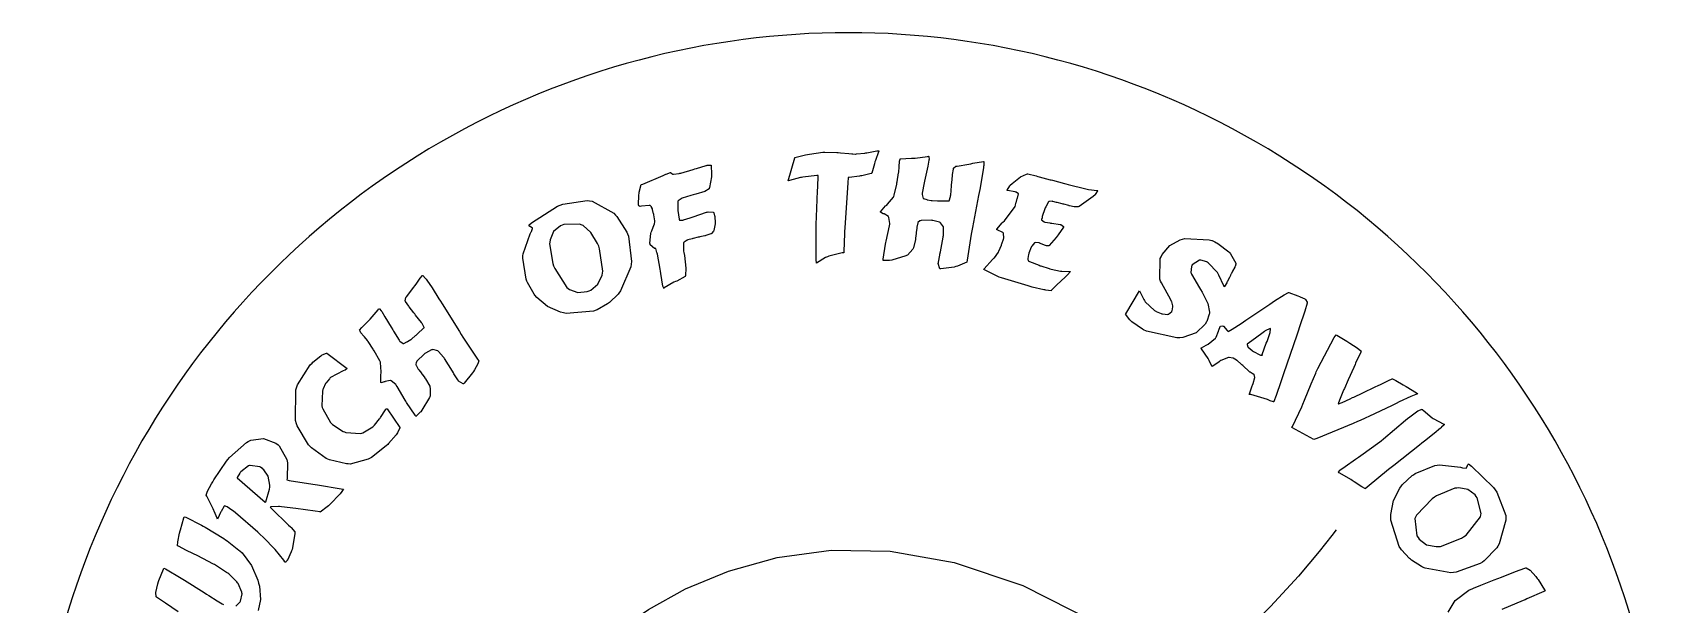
# Model space of a CAD drawing. Header units: millimetres. Extents: x 0.07 to 2.62, y 0.07 to 2.62.
# Drawn here: x 0.075 to 2.625, y 1.724 to 2.617 of the extents above; entities that cross this region are included whole.
import ezdxf

# ---------------------------------------------------------------- set-up
doc = ezdxf.new("R2010")
doc.units = ezdxf.units.MM

msp = doc.modelspace()

# ---------------------------------------------------------------- linework, layer by layer
msp.add_lwpolyline([(2.6249, 1.3417, 0.57735), (0.7122, 2.446, 0.57735), (0.7122, 0.2374, 0.57735)], format="xyb", close=True)
for points in [[(1.3971, 2.4313), (1.3967, 2.4307), (1.3917, 2.417), (1.3911, 2.4149), (1.3903, 2.4122), (1.386, 2.3974), (1.3859, 2.397), (1.3849, 2.3968), (1.3706, 2.3934), (1.3687, 2.393), (1.3667, 2.3927), (1.3506, 2.3906), (1.3493, 2.3905), (1.3487, 2.3821), (1.3439, 2.312), (1.3436, 2.3063), (1.3434, 2.3032), (1.3423, 2.2752), (1.3423, 2.2729), (1.34, 2.2728), (1.3188, 2.268), (1.3167, 2.267), (1.3138, 2.2658), (1.2995, 2.2571), (1.2995, 2.2566), (1.2994, 2.2627), (1.2993, 2.3208), (1.2995, 2.3262), (1.2996, 2.329), (1.3013, 2.3699), (1.3016, 2.3753), (1.3017, 2.3769), (1.3023, 2.3922), (1.3024, 2.3937), (1.3003, 2.3936), (1.2786, 2.3912), (1.2763, 2.3907), (1.2749, 2.3905), (1.2574, 2.3861), (1.2552, 2.3855), (1.2659, 2.4215), (1.2659, 2.4218), (1.2824, 2.426), (1.2856, 2.4266), (1.2887, 2.4273), (1.3098, 2.4304), (1.3109, 2.4304), (1.3126, 2.4304), (1.3314, 2.4298), (1.3335, 2.4295), (1.3372, 2.4292), (1.3502, 2.4281), (1.3548, 2.4275), (1.3564, 2.4275), (1.3566, 2.4275), (1.3605, 2.4273), (1.3611, 2.4273), (1.3623, 2.4274), (1.3755, 2.4289), (1.377, 2.4291), (1.3784, 2.4294), (1.3939, 2.4322), (1.3956, 2.4324), (1.396, 2.4324), (1.397, 2.4323), (1.3971, 2.4323), (1.3971, 2.4322), (1.3971, 2.4314)], [(1.5608, 2.4155), (1.561, 2.4155), (1.561, 2.4092), (1.5609, 2.4079), (1.5606, 2.4059), (1.5549, 2.3718), (1.5539, 2.3671), (1.553, 2.3624), (1.5435, 2.3125), (1.5425, 2.3072), (1.5415, 2.3019), (1.535, 2.2614), (1.5347, 2.2586), (1.5347, 2.2582), (1.5203, 2.2524), (1.5175, 2.2516), (1.5147, 2.2508), (1.4942, 2.2478), (1.4929, 2.248), (1.4923, 2.2481), (1.49, 2.2563), (1.4903, 2.2578), (1.4903, 2.2585), (1.4924, 2.2695), (1.4927, 2.2711), (1.4934, 2.2745), (1.4978, 2.2973), (1.4979, 2.2985), (1.4981, 2.2999), (1.4984, 2.3116), (1.4983, 2.3125), (1.4981, 2.3134), (1.4937, 2.32), (1.4929, 2.3203), (1.4921, 2.3208), (1.4817, 2.3236), (1.4805, 2.3237), (1.4788, 2.3239), (1.4632, 2.3233), (1.4617, 2.323), (1.4613, 2.3229), (1.4583, 2.3204), (1.4581, 2.32), (1.4579, 2.3196), (1.4565, 2.313), (1.4564, 2.312), (1.4563, 2.3116), (1.4556, 2.305), (1.4555, 2.3041), (1.4554, 2.3032), (1.4545, 2.2959), (1.4545, 2.2954), (1.4543, 2.2938), (1.4512, 2.2809), (1.4508, 2.2799), (1.4503, 2.2786), (1.4417, 2.2692), (1.4405, 2.2687), (1.4394, 2.2681), (1.4173, 2.2618), (1.414, 2.2611), (1.4131, 2.2611), (1.4045, 2.261), (1.4037, 2.2609), (1.404, 2.2633), (1.4077, 2.2866), (1.4082, 2.289), (1.4086, 2.2913), (1.4136, 2.3151), (1.4141, 2.3176), (1.4142, 2.3189), (1.4129, 2.3284), (1.4125, 2.329), (1.412, 2.3296), (1.4055, 2.3337), (1.4047, 2.3339), (1.4038, 2.3341), (1.3995, 2.3365), (1.3996, 2.3368), (1.3996, 2.3371), (1.4077, 2.3462), (1.4094, 2.3476), (1.4109, 2.3491), (1.4201, 2.3601), (1.4204, 2.3609), (1.4209, 2.3629), (1.4252, 2.3805), (1.4255, 2.3821), (1.4258, 2.3837), (1.4281, 2.3977), (1.4283, 2.3988), (1.4283, 2.3996), (1.4289, 2.4069), (1.4289, 2.4076), (1.4289, 2.4082), (1.4293, 2.4153), (1.4293, 2.4161), (1.4293, 2.4163), (1.4303, 2.4192), (1.4305, 2.4195), (1.4305, 2.4197), (1.4482, 2.421), (1.4517, 2.421), (1.4538, 2.4211), (1.4731, 2.4234), (1.4748, 2.4238), (1.4748, 2.4239), (1.4754, 2.4234), (1.4754, 2.4234), (1.4755, 2.423), (1.4756, 2.4189), (1.4755, 2.4183), (1.4755, 2.4177), (1.4736, 2.4081), (1.4697, 2.3897), (1.4686, 2.3847), (1.4681, 2.3825), (1.4651, 2.3663), (1.465, 2.3653), (1.4649, 2.3642), (1.4663, 2.3581), (1.4668, 2.3578), (1.4672, 2.3577), (1.4722, 2.3561), (1.4728, 2.3559), (1.4734, 2.3557), (1.4791, 2.3547), (1.4796, 2.3546), (1.4805, 2.3545), (1.4889, 2.3542), (1.4897, 2.3542), (1.4922, 2.3543), (1.5067, 2.3544), (1.507, 2.3543), (1.5072, 2.3543), (1.5092, 2.3612), (1.5094, 2.3625), (1.5095, 2.3633), (1.5107, 2.3777), (1.5109, 2.3798), (1.5111, 2.3821), (1.5121, 2.394), (1.5121, 2.3943), (1.5122, 2.3954), (1.5136, 2.4039), (1.5138, 2.4045), (1.5139, 2.4051), (1.5177, 2.4082), (1.519, 2.4082), (1.5197, 2.4082), (1.538, 2.4115), (1.541, 2.4122), (1.544, 2.4128), (1.5605, 2.4157)], [(1.1349, 2.4098), (1.1352, 2.4094), (1.1358, 2.3961), (1.1356, 2.394), (1.1354, 2.3919), (1.1324, 2.3748), (1.132, 2.3735), (1.1317, 2.3729), (1.1251, 2.3689), (1.1111, 2.3646), (1.1072, 2.3637), (1.1033, 2.3628), (1.0895, 2.3584), (1.0833, 2.3541), (1.0832, 2.3532), (1.0831, 2.3524), (1.083, 2.3416), (1.0831, 2.3403), (1.0832, 2.339), (1.0852, 2.3254), (1.0855, 2.3241), (1.0856, 2.3239), (1.0902, 2.324), (1.0911, 2.3241), (1.0917, 2.3243), (1.1024, 2.3276), (1.1039, 2.3282), (1.1072, 2.3294), (1.1279, 2.3363), (1.1288, 2.3365), (1.1303, 2.3368), (1.1386, 2.3365), (1.1388, 2.3361), (1.139, 2.3355), (1.1405, 2.3308), (1.1406, 2.3305), (1.1408, 2.3296), (1.1414, 2.32), (1.1413, 2.319), (1.1412, 2.3181), (1.1391, 2.3079), (1.1388, 2.3069), (1.1387, 2.3066), (1.1354, 2.303), (1.1349, 2.3028), (1.1344, 2.3025), (1.1265, 2.3), (1.1255, 2.2998), (1.125, 2.2997), (1.1172, 2.2978), (1.1161, 2.2975), (1.115, 2.2973), (1.1068, 2.2954), (1.1063, 2.2952), (1.1055, 2.2951), (1.0988, 2.2931), (1.0982, 2.2929), (1.0976, 2.2926), (1.0928, 2.2896), (1.0925, 2.2891), (1.0921, 2.2887), (1.0921, 2.2758), (1.0925, 2.2736), (1.0932, 2.2686), (1.0953, 2.2492), (1.0951, 2.2374), (1.0947, 2.2362), (1.0945, 2.2358), (1.0816, 2.229), (1.0792, 2.228), (1.0767, 2.227), (1.0616, 2.2182), (1.0611, 2.2175), (1.061, 2.2177), (1.0601, 2.2199), (1.06, 2.2201), (1.0598, 2.2208), (1.0563, 2.2409), (1.0558, 2.2443), (1.0552, 2.2477), (1.051, 2.2711), (1.0507, 2.2724), (1.0504, 2.2737), (1.0484, 2.2799), (1.0477, 2.2799), (1.0466, 2.28), (1.0398, 2.2857), (1.0396, 2.2867), (1.0393, 2.2879), (1.0409, 2.3034), (1.0415, 2.3053), (1.0421, 2.3073), (1.0462, 2.3172), (1.0465, 2.3172), (1.0466, 2.3176), (1.0472, 2.3218), (1.0473, 2.3222), (1.0472, 2.3231), (1.0456, 2.3324), (1.0454, 2.3334), (1.0452, 2.3341), (1.0435, 2.3405), (1.0434, 2.341), (1.0432, 2.3416), (1.042, 2.3442), (1.0419, 2.3442), (1.0418, 2.3446), (1.0395, 2.3467), (1.0391, 2.3468), (1.0384, 2.347), (1.026, 2.3457), (1.0243, 2.3453), (1.024, 2.3452), (1.022, 2.3466), (1.0219, 2.3469), (1.0217, 2.3477), (1.0221, 2.3634), (1.0224, 2.3656), (1.0226, 2.3679), (1.0256, 2.3795), (1.0259, 2.3795), (1.0283, 2.3801), (1.0603, 2.3938), (1.0644, 2.396), (1.065, 2.3961), (1.0716, 2.3983), (1.0723, 2.3986), (1.0722, 2.3982), (1.0752, 2.3959), (1.0758, 2.3958), (1.0764, 2.3958), (1.0852, 2.397), (1.0863, 2.3973), (1.0876, 2.3976), (1.1069, 2.4033), (1.1095, 2.404), (1.1121, 2.4049), (1.1272, 2.4095), (1.1277, 2.4096), (1.1287, 2.4098), (1.1347, 2.4101)], [(1.7393, 2.3702), (1.7389, 2.3697), (1.7354, 2.364), (1.735, 2.3634), (1.7321, 2.3608), (1.7103, 2.3453), (1.7088, 2.3447), (1.7085, 2.3446), (1.7039, 2.3446), (1.7033, 2.3447), (1.7026, 2.3448), (1.6954, 2.3464), (1.6946, 2.3466), (1.6941, 2.3467), (1.6861, 2.3489), (1.685, 2.3492), (1.6839, 2.3495), (1.676, 2.3516), (1.6755, 2.3517), (1.675, 2.3518), (1.6691, 2.3532), (1.6685, 2.3534), (1.6678, 2.3535), (1.6629, 2.3531), (1.6626, 2.3528), (1.6623, 2.3527), (1.6579, 2.3446), (1.6573, 2.3432), (1.6568, 2.3418), (1.6526, 2.3295), (1.6524, 2.3284), (1.6522, 2.3279), (1.6514, 2.3249), (1.6514, 2.3248), (1.6513, 2.3244), (1.6557, 2.3214), (1.6566, 2.3211), (1.6573, 2.321), (1.6645, 2.3196), (1.6652, 2.3194), (1.6677, 2.3191), (1.6808, 2.3173), (1.6809, 2.3173), (1.6817, 2.3171), (1.6859, 2.3141), (1.6858, 2.3138), (1.6857, 2.3133), (1.6775, 2.3011), (1.676, 2.299), (1.6745, 2.2971), (1.6634, 2.2847), (1.6628, 2.2841), (1.6626, 2.284), (1.6599, 2.2839), (1.6596, 2.284), (1.6592, 2.2841), (1.6562, 2.2851), (1.656, 2.2852), (1.6549, 2.2857), (1.6484, 2.2883), (1.6481, 2.2884), (1.6474, 2.2886), (1.6416, 2.2889), (1.6412, 2.2887), (1.6407, 2.2887), (1.6361, 2.2836), (1.6356, 2.2828), (1.6352, 2.2819), (1.6316, 2.2724), (1.6314, 2.2713), (1.6312, 2.2706), (1.6299, 2.2643), (1.6299, 2.2638), (1.6299, 2.2633), (1.6306, 2.2605), (1.6308, 2.2604), (1.6325, 2.2597), (1.6478, 2.2535), (1.6492, 2.2529), (1.6505, 2.2525), (1.6633, 2.2483), (1.6645, 2.2479), (1.6664, 2.2474), (1.6809, 2.2444), (1.682, 2.2443), (1.683, 2.2442), (1.6953, 2.2438), (1.6967, 2.2438), (1.6962, 2.2433), (1.6918, 2.2384), (1.6915, 2.2379), (1.6882, 2.235), (1.6754, 2.2232), (1.6675, 2.215), (1.6667, 2.214), (1.6666, 2.2138), (1.658, 2.2148), (1.6564, 2.215), (1.6548, 2.2154), (1.6369, 2.2196), (1.635, 2.2201), (1.6303, 2.2213), (1.5889, 2.2339), (1.5854, 2.2352), (1.5833, 2.2362), (1.5632, 2.2459), (1.5612, 2.2468), (1.5617, 2.2478), (1.5749, 2.2625), (1.577, 2.2645), (1.5778, 2.2653), (1.584, 2.2739), (1.5844, 2.2748), (1.5848, 2.2758), (1.5888, 2.2851), (1.5891, 2.286), (1.5895, 2.287), (1.592, 2.2942), (1.5922, 2.2947), (1.5925, 2.2958), (1.592, 2.3037), (1.5916, 2.3041), (1.5911, 2.3046), (1.5823, 2.3087), (1.5809, 2.3092), (1.5817, 2.3101), (1.5901, 2.3198), (1.5909, 2.3207), (1.5936, 2.3232), (1.6102, 2.3455), (1.6108, 2.3475), (1.6109, 2.348), (1.612, 2.3521), (1.6121, 2.3525), (1.6122, 2.353), (1.6135, 2.3579), (1.6137, 2.3584), (1.6156, 2.3652), (1.6156, 2.3654), (1.6119, 2.3676), (1.6111, 2.3679), (1.6102, 2.3681), (1.5985, 2.3701), (1.5971, 2.3701), (1.5975, 2.3709), (1.6018, 2.3778), (1.6022, 2.3785), (1.6053, 2.3814), (1.6183, 2.3915), (1.6281, 2.3961), (1.6296, 2.3962), (1.6298, 2.3962), (1.6433, 2.393), (1.6458, 2.3923), (1.6475, 2.3919), (1.6648, 2.3872), (1.6667, 2.3868), (1.6685, 2.3863), (1.6874, 2.3812), (1.6893, 2.3806), (1.6928, 2.3797), (1.7207, 2.3727), (1.7228, 2.3723), (1.7249, 2.3718), (1.7386, 2.3701)], [(0.9858, 2.3316), (0.9878, 2.3295), (1.0034, 2.3055), (1.0044, 2.3028), (1.0059, 2.2989), (1.0106, 2.2593), (1.0101, 2.2552), (1.0095, 2.2511), (0.9935, 2.2134), (0.9909, 2.2101), (0.9897, 2.2086), (0.9763, 2.1955), (0.9748, 2.1944), (0.9733, 2.1932), (0.9571, 2.1842), (0.9554, 2.1834), (0.9511, 2.1817), (0.9084, 2.1782), (0.9041, 2.1791), (0.8996, 2.1802), (0.8794, 2.1891), (0.8625, 2.2031), (0.8596, 2.2067), (0.8582, 2.2084), (0.8478, 2.2265), (0.847, 2.2286), (0.8457, 2.2317), (0.8407, 2.2647), (0.8409, 2.2681), (0.8412, 2.2716), (0.852, 2.3028), (0.8539, 2.3056), (0.8543, 2.3062), (0.8558, 2.3111), (0.8557, 2.3114), (0.8556, 2.3117), (0.8523, 2.3139), (0.8518, 2.3141), (0.8516, 2.3143), (0.8503, 2.316), (0.8502, 2.316), (0.8544, 2.3197), (0.895, 2.3459), (0.899, 2.3475), (0.9031, 2.3492), (0.9415, 2.3547), (0.9451, 2.3541), (0.9489, 2.3535), (0.9828, 2.3347)], [(0.9593, 2.2832), (0.9576, 2.2875), (0.9472, 2.3047), (0.9348, 2.3156), (0.9321, 2.3169), (0.9298, 2.3179), (0.905, 2.3175), (0.9024, 2.3164), (0.8995, 2.3153), (0.8889, 2.3063), (0.8832, 2.2931), (0.8828, 2.2898), (0.8825, 2.287), (0.8874, 2.2563), (0.8887, 2.2529), (0.8905, 2.2486), (0.9095, 2.219), (0.9116, 2.2174), (0.9139, 2.2155), (0.9268, 2.2109), (0.9412, 2.2124), (0.9443, 2.2137), (0.9471, 2.2149), (0.9581, 2.2241), (0.9645, 2.2379), (0.9652, 2.2413), (0.9657, 2.2445), (0.9608, 2.2793)], [(1.9371, 2.2197), (1.9366, 2.2212), (1.9286, 2.2381), (1.9276, 2.24), (1.9263, 2.2422), (1.9121, 2.2576), (1.9105, 2.2584), (1.9097, 2.2588), (1.9005, 2.2616), (1.8995, 2.2617), (1.8981, 2.2618), (1.887, 2.2545), (1.8863, 2.2529), (1.8857, 2.2519), (1.8849, 2.2423), (1.8853, 2.2414), (1.886, 2.2399), (1.8981, 2.2184), (1.8998, 2.2157), (1.9025, 2.2115), (1.9113, 2.1937), (1.9141, 2.1805), (1.9137, 2.1785), (1.9135, 2.1772), (1.9096, 2.166), (1.9091, 2.1651), (1.9072, 2.1614), (1.893, 2.148), (1.8725, 2.1409), (1.8675, 2.1404), (1.8627, 2.1401), (1.8155, 2.1504), (1.8108, 2.1528), (1.8091, 2.1538), (1.7926, 2.1654), (1.791, 2.1668), (1.7894, 2.1683), (1.7829, 2.1774), (1.7832, 2.1778), (1.8046, 2.2136), (1.805, 2.2127), (1.8113, 2.2001), (1.8122, 2.1986), (1.8132, 2.1967), (1.8281, 2.1827), (1.83, 2.1817), (1.8306, 2.1814), (1.8385, 2.1782), (1.8395, 2.1778), (1.8405, 2.1775), (1.8486, 2.1769), (1.8493, 2.177), (1.85, 2.1772), (1.8549, 2.1813), (1.8553, 2.1818), (1.8555, 2.1824), (1.8567, 2.1888), (1.8567, 2.1894), (1.8566, 2.1902), (1.855, 2.1966), (1.8547, 2.1972), (1.8533, 2.1998), (1.839, 2.226), (1.8376, 2.2286), (1.8362, 2.232), (1.8368, 2.2639), (1.8384, 2.267), (1.8402, 2.2704), (1.8521, 2.2842), (1.8681, 2.2933), (1.8719, 2.2943), (1.8755, 2.2953), (1.9136, 2.2934), (1.9176, 2.2921), (1.9179, 2.292), (1.9213, 2.2907), (1.9217, 2.2904), (1.9221, 2.2903), (1.925, 2.2888), (1.9252, 2.2887), (1.9271, 2.2877), (1.944, 2.2747), (1.9455, 2.2731), (1.9469, 2.2716), (1.9551, 2.2567), (1.9553, 2.2553), (1.9553, 2.2552), (1.9539, 2.2519), (1.9537, 2.2512), (1.9534, 2.2506), (1.9501, 2.2443), (1.9498, 2.2436), (1.9496, 2.2432), (1.9483, 2.2406), (1.9482, 2.2405), (1.948, 2.2401), (1.9468, 2.2379), (1.9468, 2.2377), (1.9466, 2.2375), (1.9455, 2.2354), (1.9455, 2.2353), (1.9451, 2.2346), (1.9414, 2.2277), (1.9411, 2.227), (1.9408, 2.2264), (1.9375, 2.2203)], [(0.6844, 2.2375), (0.6845, 2.2376), (0.6888, 2.233), (0.6896, 2.232), (0.6908, 2.2303), (0.6989, 2.2183), (0.7096, 2.2014), (0.7122, 2.1973), (0.7147, 2.1932), (0.7415, 2.1502), (0.7444, 2.1456), (0.7472, 2.1412), (0.7698, 2.107), (0.7715, 2.1047), (0.7718, 2.1043), (0.7703, 2.0994), (0.7653, 2.0904), (0.7637, 2.0879), (0.7621, 2.0854), (0.7491, 2.0694), (0.7481, 2.0686), (0.7475, 2.0683), (0.7404, 2.0727), (0.7395, 2.0739), (0.7391, 2.0745), (0.7331, 2.0841), (0.7323, 2.0854), (0.7306, 2.0883), (0.7184, 2.108), (0.7177, 2.109), (0.7168, 2.1101), (0.7091, 2.1189), (0.7084, 2.1195), (0.7077, 2.1201), (0.7, 2.1219), (0.6991, 2.1216), (0.6982, 2.1214), (0.6887, 2.1165), (0.6877, 2.1156), (0.6864, 2.1147), (0.6753, 2.1037), (0.6744, 2.1024), (0.6741, 2.1021), (0.6736, 2.0982), (0.6738, 2.0977), (0.6739, 2.0973), (0.6774, 2.0914), (0.6779, 2.0907), (0.6782, 2.0904), (0.6821, 2.085), (0.6826, 2.0842), (0.6832, 2.0835), (0.6875, 2.0777), (0.6878, 2.0773), (0.6887, 2.076), (0.6952, 2.0645), (0.6956, 2.0634), (0.696, 2.0621), (0.696, 2.0494), (0.6956, 2.0482), (0.6951, 2.047), (0.6831, 2.0274), (0.6811, 2.0246), (0.6804, 2.024), (0.6742, 2.018), (0.6736, 2.0174), (0.6722, 2.0193), (0.6591, 2.0391), (0.6579, 2.0411), (0.6567, 2.0431), (0.6443, 2.064), (0.643, 2.0662), (0.6422, 2.0672), (0.6347, 2.0733), (0.634, 2.0734), (0.6333, 2.0737), (0.6257, 2.0722), (0.6249, 2.0717), (0.6241, 2.0713), (0.6193, 2.0701), (0.6192, 2.0704), (0.619, 2.0707), (0.6188, 2.0828), (0.6191, 2.0849), (0.6192, 2.0871), (0.6184, 2.1015), (0.6181, 2.1022), (0.6172, 2.1041), (0.6083, 2.1199), (0.6075, 2.1213), (0.6067, 2.1227), (0.5989, 2.1344), (0.5982, 2.1354), (0.5977, 2.1361), (0.5932, 2.1418), (0.5928, 2.1423), (0.5923, 2.1429), (0.5877, 2.1482), (0.5873, 2.1488), (0.5871, 2.1489), (0.5858, 2.1518), (0.5857, 2.1521), (0.5857, 2.1523), (0.5892, 2.1565), (0.5978, 2.1653), (0.6003, 2.1676), (0.6019, 2.1692), (0.6144, 2.1839), (0.6154, 2.1854), (0.6154, 2.1855), (0.6161, 2.1855), (0.6162, 2.1854), (0.6165, 2.1853), (0.6194, 2.1823), (0.6198, 2.1818), (0.6201, 2.1813), (0.6253, 2.173), (0.6349, 2.1569), (0.6375, 2.1525), (0.6387, 2.1506), (0.6474, 2.1365), (0.6481, 2.1357), (0.6487, 2.1348), (0.6539, 2.1313), (0.6543, 2.1314), (0.6547, 2.1316), (0.6596, 2.1338), (0.6601, 2.134), (0.6607, 2.1344), (0.6656, 2.1374), (0.666, 2.1378), (0.6667, 2.1383), (0.6731, 2.1438), (0.6738, 2.1442), (0.6756, 2.1461), (0.6861, 2.156), (0.6864, 2.1561), (0.6866, 2.1563), (0.6833, 2.1626), (0.6825, 2.1638), (0.6821, 2.1644), (0.6732, 2.1758), (0.6719, 2.1775), (0.6706, 2.1792), (0.6632, 2.1888), (0.663, 2.1889), (0.6624, 2.1899), (0.6576, 2.1971), (0.6573, 2.1976), (0.657, 2.1982), (0.6581, 2.2034), (0.6586, 2.2039), (0.6591, 2.2043), (0.6703, 2.2192), (0.672, 2.2217), (0.6738, 2.2242), (0.6803, 2.2332), (0.684, 2.2374)], [(2.0143, 2.0405), (2.0141, 2.0402), (2.0086, 2.0419), (2.0076, 2.0425), (2.0048, 2.044), (1.9786, 2.0517), (1.9762, 2.0517), (1.9765, 2.053), (1.9805, 2.0652), (1.981, 2.0664), (1.9821, 2.069), (1.9847, 2.0783), (1.9837, 2.0831), (1.983, 2.0834), (1.9824, 2.0836), (1.9773, 2.0866), (1.9768, 2.0868), (1.9763, 2.0872), (1.9659, 2.0968), (1.9644, 2.0983), (1.9636, 2.099), (1.9572, 2.1046), (1.9568, 2.105), (1.9561, 2.1054), (1.9512, 2.1083), (1.9508, 2.1084), (1.9504, 2.1086), (1.9448, 2.1096), (1.9442, 2.1096), (1.9435, 2.1096), (1.9319, 2.1047), (1.9303, 2.1037), (1.9293, 2.103), (1.919, 2.0961), (1.918, 2.0954), (1.9176, 2.0962), (1.9135, 2.105), (1.913, 2.106), (1.9121, 2.108), (1.9017, 2.1231), (1.9006, 2.1241), (1.9013, 2.1245), (1.909, 2.1287), (1.9099, 2.1291), (1.9118, 2.1301), (1.9234, 2.1397), (1.9239, 2.1406), (1.9242, 2.1415), (1.9278, 2.1506), (1.9281, 2.1514), (1.9284, 2.1523), (1.9307, 2.1579), (1.9309, 2.1581), (1.9311, 2.1586), (1.9348, 2.1591), (1.9353, 2.1587), (1.9357, 2.1585), (1.9418, 2.1516), (1.9427, 2.1504), (1.9429, 2.1502), (1.9493, 2.1536), (1.9633, 2.1625), (1.9673, 2.1652), (1.971, 2.1677), (2.008, 2.1929), (2.0118, 2.1953), (2.0158, 2.1982), (2.0304, 2.2075), (2.0374, 2.2111), (2.0377, 2.2109), (2.0379, 2.2108), (2.052, 2.2056), (2.0546, 2.2046), (2.0556, 2.2043), (2.0628, 2.2009), (2.0633, 2.2006), (2.0639, 2.2002), (2.0666, 2.1959), (2.0666, 2.1955), (2.0664, 2.1946), (2.0627, 2.1817), (2.0548, 2.1573), (2.0526, 2.1506), (2.0506, 2.1446), (2.0298, 2.0838), (2.0277, 2.0777), (2.0255, 2.0717), (2.0179, 2.0503), (2.0144, 2.0406)], [(1.9966, 2.1134), (1.9965, 2.1141), (2.0027, 2.1318), (2.0039, 2.1347), (2.0051, 2.1376), (2.0088, 2.1484), (2.0092, 2.1544), (2.0088, 2.1548), (2.0086, 2.155), (2.0011, 2.1512), (1.9998, 2.1502), (1.9955, 2.147), (1.9801, 2.1354), (1.9729, 2.1301), (1.9727, 2.13), (1.9727, 2.1297), (1.9738, 2.1263), (1.9739, 2.126), (1.9742, 2.1256), (1.9805, 2.1206), (1.9814, 2.1199), (1.9826, 2.1191), (1.9927, 2.1135), (1.9936, 2.1131), (1.9938, 2.1132), (1.9963, 2.1134)], [(2.2398, 2.053), (2.2389, 2.0528), (2.2286, 2.0485), (2.2106, 2.0401), (2.2059, 2.0378), (2.1995, 2.0348), (2.1719, 2.0217), (2.1492, 2.0112), (2.1454, 2.0095), (2.1387, 2.0065), (2.0815, 1.9832), (2.0768, 1.9816), (2.0425, 2.0001), (2.0436, 2.0019), (2.0581, 2.0323), (2.0598, 2.0366), (2.0624, 2.0429), (2.0728, 2.0682), (2.0799, 2.0849), (2.0809, 2.0869), (2.0833, 2.0923), (2.1089, 2.1409), (2.1117, 2.1451), (2.1132, 2.1442), (2.1286, 2.1349), (2.1302, 2.134), (2.1332, 2.132), (2.1447, 2.1244), (2.1507, 2.1201), (2.1512, 2.1197), (2.1503, 2.1179), (2.1424, 2.1005), (2.1416, 2.0987), (2.1394, 2.0939), (2.1307, 2.0744), (2.1249, 2.061), (2.1241, 2.0593), (2.1226, 2.0557), (2.1172, 2.0431), (2.1152, 2.0374), (2.1153, 2.0373), (2.1154, 2.0372), (2.1211, 2.0395), (2.1337, 2.0452), (2.1373, 2.0469), (2.1393, 2.0478), (2.1535, 2.0543), (2.1729, 2.0636), (2.1776, 2.0658), (2.1811, 2.0675), (2.1937, 2.0736), (2.1997, 2.0764), (2.1999, 2.0764), (2.2, 2.0764), (2.2053, 2.0737), (2.2169, 2.067), (2.2202, 2.0649), (2.2212, 2.0644), (2.2376, 2.0544)], [(0.6289, 2.0294), (0.6484, 2.0001), (0.6485, 1.9998), (0.6447, 1.9918), (0.6437, 1.9904), (0.6428, 1.989), (0.631, 1.975), (0.6296, 1.9736), (0.6273, 1.9714), (0.6042, 1.9536), (0.6019, 1.9523), (0.599, 1.9507), (0.5707, 1.9431), (0.5679, 1.9432), (0.5652, 1.9433), (0.5386, 1.9497), (0.536, 1.9508), (0.5334, 1.952), (0.5103, 1.9682), (0.5083, 1.9703), (0.5057, 1.9729), (0.4879, 2.0028), (0.487, 2.0061), (0.4854, 2.0112), (0.4857, 2.059), (0.4873, 2.0636), (0.4885, 2.067), (0.5084, 2.0979), (0.5113, 2.1007), (0.5126, 2.102), (0.525, 2.1121), (0.5262, 2.1128), (0.5273, 2.1135), (0.5341, 2.1163), (0.5344, 2.1161), (0.5661, 2.0922), (0.5658, 2.092), (0.5629, 2.09), (0.5626, 2.0897), (0.56, 2.0889), (0.5403, 2.0784), (0.539, 2.0771), (0.5384, 2.0764), (0.5332, 2.0702), (0.5329, 2.0696), (0.5325, 2.069), (0.5286, 2.0606), (0.5282, 2.0595), (0.5274, 2.0572), (0.5265, 2.0339), (0.5272, 2.0315), (0.5279, 2.0291), (0.54, 2.0082), (0.5418, 2.0065), (0.5432, 2.0049), (0.5601, 1.9939), (0.562, 1.9933), (0.5643, 1.9924), (0.5868, 1.9908), (0.5889, 1.9914), (0.5907, 1.9919), (0.6065, 2.0014), (0.608, 2.0029), (0.6089, 2.0037), (0.6168, 2.0137), (0.6176, 2.0148), (0.6183, 2.0159), (0.6259, 2.0279), (0.6267, 2.0292), (0.6269, 2.0295), (0.6287, 2.0295)], [(2.2808, 2.0054), (2.2808, 2.0052), (2.2807, 2.0046), (2.2807, 2.0045), (2.2805, 2.0043), (2.2768, 2.0005), (2.2762, 1.9999), (2.2751, 1.9989), (2.2652, 1.9908), (2.2499, 1.9787), (2.246, 1.9756), (2.2421, 1.9726), (2.2018, 1.941), (2.1977, 1.9377), (2.1935, 1.9344), (2.1604, 1.907), (2.158, 1.9047), (2.1578, 1.9046), (2.1522, 1.9076), (2.14, 1.9153), (2.1367, 1.9175), (2.1348, 1.9188), (2.1177, 1.9287), (2.1161, 1.9295), (2.116, 1.9296), (2.1155, 1.9305), (2.1155, 1.9305), (2.1156, 1.9306), (2.1172, 1.9327), (2.1175, 1.9329), (2.1179, 1.9333), (2.126, 1.9392), (2.1423, 1.9507), (2.1468, 1.9539), (2.1504, 1.9564), (2.18, 1.9778), (2.1823, 1.9795), (2.1857, 1.9826), (2.2201, 2.0116), (2.2236, 2.0142), (2.2271, 2.017), (2.2398, 2.0261), (2.2463, 2.0288), (2.2466, 2.0284), (2.2478, 2.0271), (2.2618, 2.0154), (2.2634, 2.0143), (2.2645, 2.0137), (2.279, 2.0061)], [(0.5605, 1.9039), (0.5604, 1.9037), (0.5586, 1.9012), (0.5585, 1.9008), (0.5582, 1.9006), (0.5565, 1.8983), (0.5564, 1.8982), (0.5552, 1.8965), (0.5389, 1.8797), (0.5369, 1.878), (0.5349, 1.8764), (0.524, 1.8682), (0.5238, 1.8683), (0.5164, 1.8695), (0.4859, 1.8738), (0.4634, 1.8764), (0.4602, 1.8766), (0.459, 1.8766), (0.447, 1.8761), (0.4458, 1.876), (0.4481, 1.8737), (0.4746, 1.8478), (0.4776, 1.8449), (0.4788, 1.8439), (0.4846, 1.8372), (0.4846, 1.837), (0.4844, 1.8343), (0.4801, 1.8099), (0.4794, 1.8077), (0.4789, 1.806), (0.4728, 1.7932), (0.4721, 1.7923), (0.4719, 1.792), (0.4703, 1.7903), (0.4702, 1.7902), (0.4701, 1.7901), (0.4691, 1.7901), (0.469, 1.7902), (0.467, 1.7931), (0.4534, 1.8096), (0.4347, 1.8289), (0.4303, 1.8331), (0.4266, 1.8366), (0.3916, 1.8668), (0.3883, 1.8693), (0.3861, 1.8709), (0.3785, 1.8764), (0.3747, 1.878), (0.3745, 1.8778), (0.374, 1.8771), (0.3692, 1.8692), (0.3688, 1.8683), (0.3683, 1.8675), (0.364, 1.8582), (0.3636, 1.8572), (0.3629, 1.8586), (0.3583, 1.8696), (0.3579, 1.8704), (0.3567, 1.873), (0.3468, 1.893), (0.346, 1.8944), (0.3458, 1.8947), (0.348, 1.9007), (0.3542, 1.9121), (0.356, 1.9152), (0.3578, 1.9183), (0.3774, 1.9475), (0.3795, 1.9502), (0.3821, 1.9535), (0.4086, 1.977), (0.4114, 1.9783), (0.4154, 1.9803), (0.4353, 1.9829), (0.4545, 1.9758), (0.4583, 1.9729), (0.46, 1.9716), (0.4717, 1.9503), (0.4723, 1.9474), (0.4727, 1.9451), (0.4723, 1.9206), (0.4718, 1.9182), (0.4755, 1.9176), (0.5124, 1.9116), (0.5161, 1.911), (0.5198, 1.9104), (0.5568, 1.9045)], [(0.4311, 1.9377), (0.4295, 1.9386), (0.4148, 1.9411), (0.4135, 1.9406), (0.4122, 1.9403), (0.4, 1.9311), (0.3989, 1.9297), (0.3984, 1.929), (0.3943, 1.9223), (0.394, 1.9216), (0.4381, 1.8834), (0.4392, 1.8843), (0.445, 1.9038), (0.4451, 1.9069), (0.4451, 1.9103), (0.4425, 1.9242), (0.4359, 1.9343), (0.434, 1.9357), (0.4337, 1.936), (0.4313, 1.9376)], [(2.3644, 1.8146), (2.3628, 1.8122), (2.343, 1.7917), (2.3406, 1.7899), (2.3372, 1.7876), (2.2996, 1.7741), (2.2954, 1.7737), (2.2913, 1.7733), (2.251, 1.7805), (2.2471, 1.7822), (2.2454, 1.783), (2.2297, 1.793), (2.2282, 1.7943), (2.2268, 1.7955), (2.2142, 1.8092), (2.2132, 1.8108), (2.2105, 1.8145), (2.1974, 1.8553), (2.1974, 1.8597), (2.1973, 1.8644), (2.2015, 1.886), (2.2113, 1.9057), (2.2142, 1.9093), (2.2155, 1.911), (2.2308, 1.9253), (2.2326, 1.9265), (2.2354, 1.9285), (2.2664, 1.9408), (2.2698, 1.9414), (2.2732, 1.942), (2.3062, 1.9385), (2.3093, 1.9373), (2.31, 1.937), (2.315, 1.9367), (2.3153, 1.9369), (2.3156, 1.937), (2.3171, 1.9407), (2.3171, 1.9413), (2.3172, 1.9414), (2.3185, 1.943), (2.3187, 1.9432), (2.3232, 1.94), (2.3579, 1.9063), (2.3603, 1.9028), (2.3628, 1.8992), (2.3769, 1.863), (2.3771, 1.8594), (2.3773, 1.8556), (2.3668, 1.8183)], [(2.3112, 1.8295), (2.315, 1.8321), (2.3373, 1.8607), (2.3379, 1.8636), (2.3384, 1.8661), (2.3323, 1.8901), (2.3307, 1.8925), (2.329, 1.895), (2.3179, 1.9033), (2.3037, 1.9059), (2.3004, 1.9054), (2.2975, 1.9052), (2.2687, 1.8934), (2.2657, 1.8913), (2.262, 1.8887), (2.2374, 1.8634), (2.2363, 1.861), (2.235, 1.8583), (2.2381, 1.8311), (2.2401, 1.8283), (2.2418, 1.8258), (2.2533, 1.8172), (2.2682, 1.8141), (2.2718, 1.8143), (2.275, 1.8145), (2.3078, 1.8271)]]:
    msp.add_lwpolyline(points, close=True)
for points in [[(0.3921, 1.7211), (0.3986, 1.7272), (0.3991, 1.7281), (0.3996, 1.7291), (0.4019, 1.7406), (0.4018, 1.7419), (0.4017, 1.7432), (0.396, 1.7563), (0.395, 1.7576), (0.3939, 1.7589), (0.381, 1.7715), (0.3794, 1.7727), (0.3778, 1.7739), (0.3605, 1.7853), (0.3586, 1.7863), (0.3572, 1.787), (0.3405, 1.7957), (0.3385, 1.7967), (0.3338, 1.799), (0.315, 1.8082), (0.3026, 1.8146), (0.3012, 1.8155), (0.3009, 1.8155), (0.3015, 1.8216), (0.3041, 1.835), (0.3049, 1.8387), (0.3055, 1.8406), (0.311, 1.859), (0.3116, 1.8609), (0.3139, 1.8599), (0.3386, 1.8475), (0.3411, 1.8462), (0.3444, 1.8444), (0.3735, 1.8266), (0.3761, 1.8249), (0.3786, 1.8232), (0.3971, 1.8088), (0.3983, 1.8077), (0.4019, 1.8042), (0.4165, 1.7845), (0.4264, 1.7619), (0.4278, 1.7569), (0.429, 1.7522), (0.4309, 1.7313), (0.4273, 1.7143)], [(2.1121, 1.8406), (2.1121, 1.8406), (2.1052, 1.8315), (2.0852, 1.8063), (2.0529, 1.7682), (2.0091, 1.7206), (1.9547, 1.6668), (1.8906, 1.61), (1.8176, 1.5535), (1.7365, 1.5007), (1.6482, 1.4548), (1.5536, 1.4191), (1.4535, 1.3968), (1.4533, 1.3968)], [(1.1878, 1.4239), (1.1289, 1.444), (1.0154, 1.5086), (0.9273, 1.5774), (0.9007, 1.6031), (0.9007, 1.6031), (0.9064, 1.6096), (0.9233, 1.6272), (0.9511, 1.6528), (0.9892, 1.6834), (1.0374, 1.7162), (1.0952, 1.748), (1.1623, 1.776), (1.2382, 1.7971), (1.3225, 1.8084), (1.4149, 1.8069), (1.5149, 1.7895), (1.6221, 1.7535), (1.7363, 1.6956), (1.857, 1.613), (1.9837, 1.5027), (2.0846, 1.3983), (2.1161, 1.3616)], [(0.302, 1.7124), (0.2823, 1.7257), (0.2696, 1.7344), (0.2681, 1.7354), (0.2675, 1.7358), (0.2671, 1.7427), (0.2701, 1.756), (0.2713, 1.7596), (0.272, 1.7613), (0.279, 1.7789), (0.2797, 1.7806), (0.282, 1.7794), (0.3067, 1.7648), (0.3094, 1.7631), (0.3121, 1.7615), (0.3428, 1.7423), (0.3463, 1.7401), (0.3498, 1.7379), (0.3631, 1.7296), (0.3709, 1.7249), (0.3717, 1.7244), (0.3727, 1.7239)], [(2.2872, 1.7119), (2.2979, 1.7302), (2.3195, 1.7462), (2.3255, 1.749), (2.3264, 1.7495), (2.3379, 1.7542), (2.3589, 1.7623), (2.3645, 1.7645), (2.3701, 1.7667), (2.3922, 1.7751), (2.4067, 1.7804), (2.4084, 1.781), (2.409, 1.7812), (2.4149, 1.7776), (2.424, 1.7673), (2.4263, 1.7643), (2.4274, 1.7627), (2.4376, 1.7468), (2.4387, 1.7452), (2.4363, 1.7441), (2.4101, 1.7324), (2.4073, 1.7312), (2.4044, 1.73), (2.3709, 1.716)]]:
    msp.add_lwpolyline(points)

doc.saveas('drawing.dxf')
